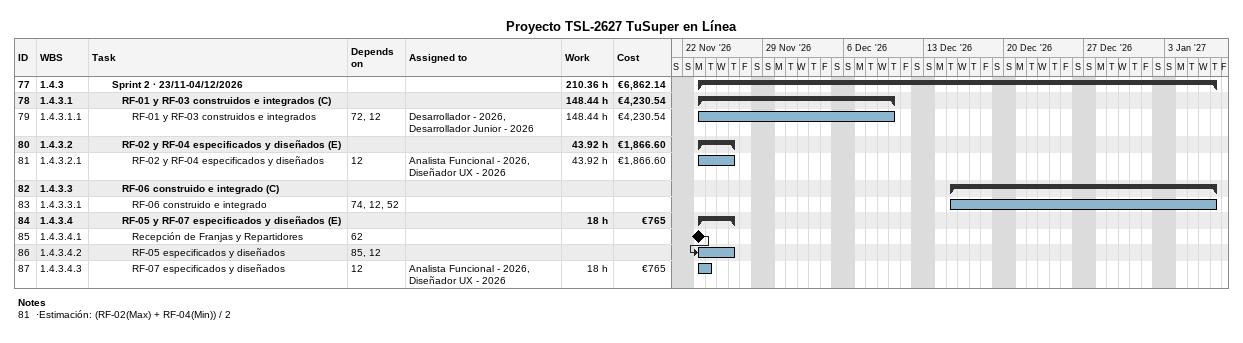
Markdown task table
Proyecto TSL-2627 TuSuper en Línea

| ID | WBS | Task | Start | Finish | Predecessors | Resources | Work (h) | Cost (€) |
|---|---|---|---|---|---|---|---|---|
| 77 | 1.4.3 | **Sprint 2 · 23/11-04/12/2026** | 2026-11-23 | 2027-01-07 |  |  | 210.36 | 6862.14 |
| 78 | 1.4.3.1 | **RF-01 y RF-03 construidos e integrados (C)** | 2026-11-23 | 2026-12-10 |  |  | 148.44 | 4230.54 |
| 79 | 1.4.3.1.1 | RF-01 y RF-03 construidos e integrados | 2026-11-23 | 2026-12-10 | 72, 12 | Desarrollador - 2026, Desarrollador Junior - 2026 | 148.44 | 4230.54 |
| 80 | 1.4.3.2 | **RF-02 y RF-04 especificados y diseñados (E)** | 2026-11-23 | 2026-11-26 |  |  | 43.92 | 1866.60 |
| 81 | 1.4.3.2.1 | RF-02 y RF-04 especificados y diseñados | 2026-11-23 | 2026-11-26 | 12 | Analista Funcional - 2026, Diseñador UX - 2026 | 43.92 | 1866.60 |
| 82 | 1.4.3.3 | **RF-06 construido e integrado (C)** | 2026-12-15 | 2027-01-07 |  |  |  |  |
| 83 | 1.4.3.3.1 | RF-06 construido e integrado | 2026-12-15 | 2027-01-07 | 74, 12, 52 |  |  |  |
| 84 | 1.4.3.4 | **RF-05 y RF-07 especificados y diseñados (E)** | 2026-11-23 | 2026-11-26 |  |  | 18 | 765 |
| 85 | 1.4.3.4.1 | Recepción de Franjas y Repartidores (milestone) | 2026-11-23 | 2026-11-23 | 62 |  |  |  |
| 86 | 1.4.3.4.2 | RF-05 especificados y diseñados | 2026-11-23 | 2026-11-26 | 85, 12 |  |  |  |
| 87 | 1.4.3.4.3 | RF-07 especificados y diseñados | 2026-11-23 | 2026-11-24 | 12 | Analista Funcional - 2026, Diseñador UX - 2026 | 18 | 765 |

Notes
- 81: ·Estimación: (RF-02(Max) + RF-04(Min)) / 2
